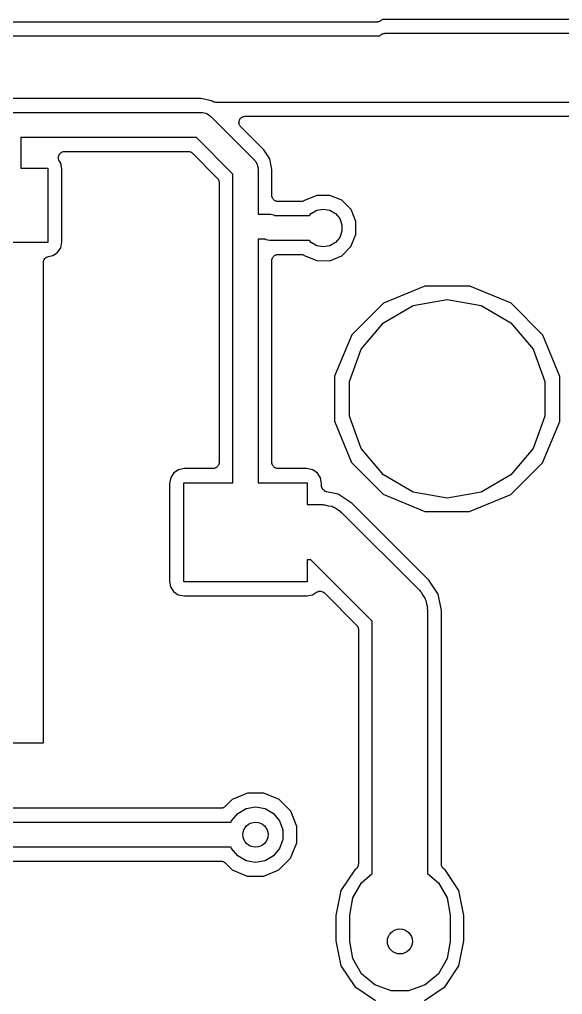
# Model space of a CAD drawing. Extents: x -5.1 to 32.6, y 0 to 32.2.
# Drawn here: x 14.53 to 20.02, y 5.13 to 14.99 of the extents above; entities that cross this region are included whole.
import ezdxf

# ---------------------------------------------------------------- set-up
doc = ezdxf.new("R2010")
doc.units = 0
doc.header["$MEASUREMENT"] = 0
doc.layers.add('BLACK', color=7, linetype='CONTINUOUS')

msp = doc.modelspace()

# ---------------------------------------------------------------- linework, layer by layer
at = {"layer": 'Black'}
for p, q in [((18.2055, 14.986), (18.1994, 14.9848)), ((25.3619, 14.986), (18.2055, 14.986)), ((18.1474, 14.9606), (13.2559, 14.9606)), ((18.1502, 14.9611), (18.1474, 14.9606)), ((18.1529, 14.9608), (18.1502, 14.9611)), ((18.1609, 14.963), (18.1529, 14.9608)), ((18.1691, 14.9644), (18.1609, 14.963)), ((18.1715, 14.9658), (18.1691, 14.9644)), ((18.1742, 14.9665), (18.1715, 14.9658)), ((18.181, 14.9713), (18.1742, 14.9665)), ((18.1882, 14.9755), (18.181, 14.9713)), ((18.19, 14.9776), (18.1882, 14.9755)), ((18.1923, 14.9792), (18.19, 14.9776)), ((18.1948, 14.9817), (18.1923, 14.9792)), ((18.1994, 14.9848), (18.1948, 14.9817)), ((12.9892, 14.8209), (18.1673, 14.8209)), ((18.1673, 14.8209), (18.1734, 14.8221)), ((18.1734, 14.8221), (18.178, 14.8252)), ((18.178, 14.8252), (18.1805, 14.8277)), ((18.1805, 14.8277), (18.1828, 14.8293)), ((18.1828, 14.8293), (18.1846, 14.8314)), ((18.1846, 14.8314), (18.1918, 14.8356)), ((18.1918, 14.8356), (18.1986, 14.8403)), ((18.1986, 14.8403), (18.2013, 14.8411)), ((18.2013, 14.8411), (18.2037, 14.8425)), ((18.2037, 14.8425), (18.2119, 14.8439)), ((18.2119, 14.8439), (18.2199, 14.8461)), ((18.2199, 14.8461), (18.2226, 14.8458)), ((18.2226, 14.8458), (18.2254, 14.8463)), ((18.2254, 14.8463), (24.757, 14.8463)), ((16.364, 14.1859), (12.6755, 14.1859)), ((16.4719, 14.1644), (16.364, 14.1859)), ((16.4808, 14.1585), (16.4719, 14.1644)), ((16.4878, 14.1554), (16.4808, 14.1585)), ((16.4943, 14.1516), (16.4878, 14.1554)), ((16.4978, 14.151), (16.4943, 14.1516)), ((16.501, 14.1496), (16.4978, 14.151)), ((16.5086, 14.1491), (16.501, 14.1496)), ((16.5161, 14.1478), (16.5086, 14.1491)), ((24.7241, 14.1478), (16.5161, 14.1478)), ((14.3891, 14.0462), (16.3703, 14.0462)), ((16.3703, 14.0462), (16.3758, 14.0452)), ((16.3758, 14.0452), (16.3814, 14.0457)), ((16.3814, 14.0457), (16.3974, 14.0414)), ((16.3974, 14.0414), (16.4137, 14.0385)), ((16.4137, 14.0385), (16.4186, 14.0357)), ((16.4186, 14.0357), (16.424, 14.0343)), ((16.424, 14.0343), (16.4376, 14.0248)), ((16.4376, 14.0248), (16.4519, 14.0165)), ((16.4519, 14.0165), (16.4555, 14.0122)), ((16.4555, 14.0122), (16.4601, 14.009)), ((16.4601, 14.009), (16.9046, 13.5645)), ((16.7755, 13.9966), (16.783, 14.0001)), ((16.783, 14.0001), (16.7902, 14.0043)), ((16.7902, 14.0043), (16.7929, 14.0048)), ((16.7929, 14.0048), (16.7954, 14.0059)), ((16.7954, 14.0059), (16.8037, 14.0067)), ((16.8037, 14.0067), (16.8119, 14.0081)), ((16.8119, 14.0081), (25.2721, 14.0081)), ((16.7486, 13.9391), (16.7493, 13.9473)), ((16.7493, 13.9364), (16.7486, 13.9391)), ((16.7493, 13.9556), (16.7503, 13.9582)), ((16.7493, 13.9473), (16.7493, 13.9556)), ((16.7493, 13.9336), (16.7493, 13.9364)), ((16.7522, 13.9258), (16.7493, 13.9336)), ((16.7503, 13.9582), (16.7505, 13.961)), ((16.7505, 13.961), (16.754, 13.9686)), ((16.7543, 13.9178), (16.7522, 13.9258)), ((16.754, 13.9686), (16.7569, 13.9764)), ((16.7559, 13.9155), (16.7543, 13.9178)), ((16.7569, 13.9128), (16.7559, 13.9155)), ((16.7569, 13.9764), (16.7587, 13.9785)), ((16.7622, 13.9065), (16.7569, 13.9128)), ((16.7587, 13.9785), (16.7599, 13.981)), ((16.7599, 13.981), (16.7657, 13.9869)), ((16.767, 13.8997), (16.7622, 13.9065)), ((16.7657, 13.9869), (16.7711, 13.9932)), ((16.7711, 13.9932), (16.7735, 13.9946)), ((16.7735, 13.9946), (16.7755, 13.9966)), ((16.999, 13.6677), (16.767, 13.8997)), ((16.3177, 13.7922), (14.5408, 13.7922)), ((14.5408, 13.7922), (14.5408, 13.6278)), ((16.6878, 13.4221), (16.3177, 13.7922)), ((14.5408, 13.6278), (14.5408, 13.4814)), ((14.9235, 13.6), (14.9267, 13.609)), ((14.9267, 13.609), (14.9296, 13.6181)), ((14.9296, 13.6181), (14.9305, 13.6193)), ((14.9305, 13.6193), (14.931, 13.6207)), ((14.931, 13.6207), (14.9372, 13.628)), ((14.9372, 13.628), (14.9429, 13.6356)), ((14.9429, 13.6356), (14.9442, 13.6365)), ((14.9442, 13.6365), (14.9452, 13.6376)), ((14.9452, 13.6376), (14.9535, 13.6424)), ((14.9535, 13.6424), (14.9615, 13.6476)), ((14.9615, 13.6476), (14.963, 13.6479)), ((14.963, 13.6479), (14.9643, 13.6487)), ((14.9643, 13.6487), (14.9737, 13.6503)), ((14.9737, 13.6503), (14.983, 13.6524)), ((14.983, 13.6524), (14.9845, 13.6522)), ((14.9845, 13.6522), (14.986, 13.6525)), ((14.986, 13.6525), (16.2335, 13.6525)), ((16.2335, 13.6525), (16.2363, 13.652)), ((16.2363, 13.652), (16.2391, 13.6523)), ((16.2391, 13.6523), (16.2471, 13.6501)), ((16.2471, 13.6501), (16.2552, 13.6487)), ((16.2552, 13.6487), (16.2577, 13.6473)), ((16.2577, 13.6473), (16.2604, 13.6465)), ((16.2604, 13.6465), (16.2672, 13.6418)), ((16.2672, 13.6418), (16.2743, 13.6376)), ((16.2743, 13.6376), (16.2761, 13.6355)), ((16.2761, 13.6355), (16.2784, 13.6339)), ((16.2784, 13.6339), (16.5295, 13.3828)), ((17.06, 13.5763), (16.999, 13.6677)), ((14.923, 13.597), (14.9235, 13.5985)), ((14.9235, 13.5875), (14.923, 13.597)), ((14.9235, 13.5985), (14.9235, 13.6)), ((14.9235, 13.578), (14.9235, 13.5875)), ((14.924, 13.5765), (14.9235, 13.578)), ((14.9241, 13.575), (14.924, 13.5765)), ((14.9278, 13.5662), (14.9241, 13.575)), ((14.931, 13.5572), (14.9278, 13.5662)), ((14.932, 13.5561), (14.931, 13.5572)), ((14.9326, 13.5546), (14.932, 13.5561)), ((14.9467, 13.5328), (14.9326, 13.5546)), ((14.9575, 13.4755), (14.9467, 13.5328)), ((16.9046, 13.5645), (16.9078, 13.5599)), ((16.9078, 13.5599), (16.9121, 13.5563)), ((16.9121, 13.5563), (16.9204, 13.542)), ((16.9204, 13.542), (16.9299, 13.5284)), ((16.9299, 13.5284), (16.9313, 13.523)), ((16.9313, 13.523), (16.9341, 13.5181)), ((16.9341, 13.5181), (16.937, 13.5018)), ((17.0815, 13.4684), (17.06, 13.5763)), ((14.5408, 13.4814), (14.8138, 13.4814)), ((14.8138, 13.4814), (14.8138, 12.7314)), ((14.9575, 12.7378), (14.9575, 13.4755)), ((16.6878, 12.8905), (16.6878, 13.4221)), ((16.937, 13.5018), (16.9413, 13.4858)), ((16.9413, 13.4858), (16.9408, 13.4802)), ((16.9408, 13.4802), (16.9418, 13.4747)), ((16.9418, 13.4747), (16.9418, 13.0175)), ((17.0815, 13.208), (17.0815, 13.4684)), ((16.5295, 13.3828), (16.5311, 13.3805)), ((16.5311, 13.3805), (16.5332, 13.3787)), ((16.5332, 13.3787), (16.5374, 13.3716)), ((16.5374, 13.3716), (16.5421, 13.3648)), ((16.5421, 13.3648), (16.5429, 13.3621)), ((16.5429, 13.3621), (16.5443, 13.3596)), ((16.5443, 13.3596), (16.5457, 13.3515)), ((16.5457, 13.3515), (16.5479, 13.3435)), ((16.5479, 13.3435), (16.5476, 13.3407)), ((16.5476, 13.3407), (16.5481, 13.3379)), ((16.5481, 13.3379), (16.5481, 10.5083)), ((17.0825, 13.2025), (17.0815, 13.208)), ((17.0825, 13.197), (17.0825, 13.2025)), ((17.0844, 13.1918), (17.0825, 13.197)), ((17.0853, 13.1863), (17.0844, 13.1918)), ((17.0881, 13.1815), (17.0853, 13.1863)), ((17.09, 13.1762), (17.0881, 13.1815)), ((17.0936, 13.172), (17.09, 13.1762)), ((17.0964, 13.1672), (17.0936, 13.172)), ((17.1006, 13.1636), (17.0964, 13.1672)), ((17.1042, 13.1594), (17.1006, 13.1636)), ((17.109, 13.1566), (17.1042, 13.1594)), ((17.1133, 13.153), (17.109, 13.1566)), ((17.1185, 13.1511), (17.1133, 13.153)), ((17.1233, 13.1483), (17.1185, 13.1511)), ((17.1288, 13.1474), (17.1233, 13.1483)), ((17.134, 13.1455), (17.1288, 13.1474)), ((17.1395, 13.1455), (17.134, 13.1455)), ((17.145, 13.1445), (17.1395, 13.1455)), ((17.3757, 13.1445), (17.145, 13.1445)), ((17.3784, 13.145), (17.3757, 13.1445)), ((17.3812, 13.1447), (17.3784, 13.145)), ((17.3892, 13.1469), (17.3812, 13.1447)), ((17.3974, 13.1483), (17.3892, 13.1469)), ((17.3998, 13.1497), (17.3974, 13.1483)), ((17.4025, 13.1504), (17.3998, 13.1497)), ((17.4093, 13.1552), (17.4025, 13.1504)), ((17.4105, 13.1559), (17.4093, 13.1552)), ((17.5368, 13.2081), (17.4105, 13.1559)), ((17.6682, 13.2079), (17.5368, 13.2081)), ((17.7895, 13.1576), (17.6682, 13.2079)), ((17.8823, 13.0646), (17.7895, 13.1576)), ((16.9418, 13.0175), (17.0561, 13.0175)), ((17.0561, 13.0175), (17.0616, 13.0165)), ((17.0616, 13.0165), (17.0672, 13.017)), ((17.0672, 13.017), (17.0832, 13.0127)), ((17.4629, 13.0048), (17.4793, 13.0243)), ((17.4793, 13.0243), (17.5368, 13.0575)), ((17.5368, 13.0575), (17.6022, 13.069)), ((17.6022, 13.069), (17.6676, 13.0575)), ((17.6676, 13.0575), (17.7251, 13.0243)), ((17.7251, 13.0243), (17.7678, 12.9734)), ((17.9325, 12.9432), (17.8823, 13.0646)), ((17.0832, 13.0127), (17.0995, 13.0098)), ((17.0995, 13.0098), (17.1044, 13.007)), ((17.1044, 13.007), (17.1098, 13.0056)), ((17.1098, 13.0056), (17.1109, 13.0048)), ((17.1109, 13.0048), (17.4629, 13.0048)), ((17.7678, 12.9734), (17.7905, 12.911)), ((17.9323, 12.8118), (17.9325, 12.9432)), ((16.6878, 10.3011), (16.6878, 12.8905)), ((17.7905, 12.8446), (17.7678, 12.7822)), ((17.7905, 12.911), (17.7905, 12.8446)), ((14.8138, 12.7314), (14.0138, 12.7314)), ((14.945, 12.676), (14.9575, 12.7378)), ((17.014, 12.7635), (16.9418, 12.7635)), ((16.9418, 12.7635), (16.9418, 10.3011)), ((17.0151, 12.7627), (17.014, 12.7635)), ((17.0205, 12.7613), (17.0151, 12.7627)), ((17.0254, 12.7585), (17.0205, 12.7613)), ((17.0417, 12.7556), (17.0254, 12.7585)), ((17.0577, 12.7513), (17.0417, 12.7556)), ((17.0633, 12.7518), (17.0577, 12.7513)), ((17.0688, 12.7508), (17.0633, 12.7518)), ((17.4629, 12.7508), (17.0688, 12.7508)), ((17.4793, 12.7313), (17.4629, 12.7508)), ((17.5368, 12.6981), (17.4793, 12.7313)), ((17.7251, 12.7313), (17.6676, 12.6981)), ((17.7678, 12.7822), (17.7251, 12.7313)), ((17.882, 12.6905), (17.9323, 12.8118)), ((14.8652, 12.5985), (14.9131, 12.6293)), ((14.9131, 12.6293), (14.945, 12.676)), ((17.6022, 12.6866), (17.5368, 12.6981)), ((17.6676, 12.6981), (17.6022, 12.6866)), ((17.789, 12.5977), (17.882, 12.6905)), ((14.7701, 12.5279), (14.7719, 12.5384)), ((14.7701, 7.67672), (14.7701, 12.5279)), ((14.7719, 12.5384), (14.7737, 12.549)), ((14.7737, 12.549), (14.7739, 12.5493)), ((14.7739, 12.5497), (14.7793, 12.5589)), ((14.7739, 12.5493), (14.7739, 12.5497)), ((14.7793, 12.5589), (14.7845, 12.5682)), ((14.7845, 12.5682), (14.7848, 12.5684)), ((14.7848, 12.5684), (14.785, 12.5688)), ((14.785, 12.5688), (14.7932, 12.5757)), ((14.7932, 12.5757), (14.8012, 12.5826)), ((14.8012, 12.5826), (14.8016, 12.5827)), ((14.8016, 12.5827), (14.8018, 12.5829)), ((14.8018, 12.5829), (14.8119, 12.5866)), ((14.8119, 12.5866), (14.8219, 12.5904)), ((14.8219, 12.5904), (14.8652, 12.5985)), ((17.0815, 12.5476), (17.0825, 12.5531)), ((17.0815, 10.9123), (17.0815, 12.5476)), ((17.0825, 12.5586), (17.0844, 12.5638)), ((17.0825, 12.5531), (17.0825, 12.5586)), ((17.0844, 12.5638), (17.0853, 12.5693)), ((17.0853, 12.5693), (17.0881, 12.5741)), ((17.0881, 12.5741), (17.09, 12.5793)), ((17.09, 12.5793), (17.0936, 12.5836)), ((17.0936, 12.5836), (17.0964, 12.5884)), ((17.0964, 12.5884), (17.1006, 12.592)), ((17.1006, 12.592), (17.1042, 12.5962)), ((17.1042, 12.5962), (17.109, 12.599)), ((17.109, 12.599), (17.1133, 12.6026)), ((17.1133, 12.6026), (17.1185, 12.6045)), ((17.1185, 12.6045), (17.1233, 12.6073)), ((17.1233, 12.6073), (17.1288, 12.6082)), ((17.1288, 12.6082), (17.134, 12.6101)), ((17.134, 12.6101), (17.1395, 12.6101)), ((17.1395, 12.6101), (17.145, 12.6111)), ((17.145, 12.6111), (17.3755, 12.6111)), ((17.3755, 12.6111), (17.3783, 12.6106)), ((17.3783, 12.6106), (17.3811, 12.6109)), ((17.3811, 12.6109), (17.3891, 12.6087)), ((17.3891, 12.6087), (17.3973, 12.6073)), ((17.3973, 12.6073), (17.3997, 12.6059)), ((17.3997, 12.6059), (17.4024, 12.6051)), ((17.4024, 12.6051), (17.4091, 12.6005)), ((17.4091, 12.6005), (17.5362, 12.5477)), ((17.5362, 12.5477), (17.6676, 12.5475)), ((17.6676, 12.5475), (17.789, 12.5977)), ((18.6296, 12.2905), (18.2106, 12.1174)), ((19.083, 12.2901), (18.6296, 12.2905)), ((19.5017, 12.1162), (19.083, 12.2901)), ((18.512, 12.0939), (18.8553, 12.1544)), ((18.8553, 12.1544), (19.1986, 12.0939)), ((18.2106, 12.1174), (17.8897, 11.797)), ((18.2101, 11.9196), (18.512, 12.0939)), ((19.1986, 12.0939), (19.5005, 11.9196)), ((19.8221, 11.7953), (19.5017, 12.1162)), ((17.986, 11.6525), (18.2101, 11.9196)), ((19.5005, 11.9196), (19.7246, 11.6525)), ((17.8897, 11.797), (17.7158, 11.3783)), ((19.9952, 11.3763), (19.8221, 11.7953)), ((17.8667, 11.3249), (17.986, 11.6525)), ((19.7246, 11.6525), (19.8439, 11.3249)), ((17.7158, 11.3783), (17.7154, 10.9249)), ((19.9948, 10.9229), (19.9952, 11.3763)), ((17.8667, 10.9763), (17.8667, 11.3249)), ((19.8439, 11.3249), (19.8439, 10.9763)), ((17.986, 10.6487), (17.8667, 10.9763)), ((19.8439, 10.9763), (19.7246, 10.6487)), ((17.0815, 10.5083), (17.0815, 10.9123)), ((17.7154, 10.9249), (17.8885, 10.5059)), ((19.8209, 10.5042), (19.9948, 10.9229)), ((18.2101, 10.3816), (17.986, 10.6487)), ((19.7246, 10.6487), (19.5005, 10.3816)), ((16.5111, 10.4514), (16.5063, 10.4486)), ((16.5163, 10.4533), (16.5111, 10.4514)), ((16.5206, 10.4569), (16.5163, 10.4533)), ((16.5254, 10.4596), (16.5206, 10.4569)), ((16.529, 10.4639), (16.5254, 10.4596)), ((16.5332, 10.4675), (16.529, 10.4639)), ((16.536, 10.4723), (16.5332, 10.4675)), ((16.5396, 10.4765), (16.536, 10.4723)), ((16.5415, 10.4818), (16.5396, 10.4765)), ((16.5443, 10.4866), (16.5415, 10.4818)), ((16.5452, 10.492), (16.5443, 10.4866)), ((16.5471, 10.4973), (16.5452, 10.492)), ((16.5481, 10.5083), (16.5471, 10.5028)), ((16.5471, 10.5028), (16.5471, 10.4973)), ((17.0825, 10.5028), (17.0815, 10.5083)), ((17.0825, 10.4973), (17.0825, 10.5028)), ((17.0844, 10.492), (17.0825, 10.4973)), ((17.0853, 10.4866), (17.0844, 10.492)), ((17.0881, 10.4818), (17.0853, 10.4866)), ((17.09, 10.4765), (17.0881, 10.4818)), ((17.0936, 10.4723), (17.09, 10.4765)), ((17.0964, 10.4675), (17.0936, 10.4723)), ((17.1006, 10.4639), (17.0964, 10.4675)), ((17.1042, 10.4596), (17.1006, 10.4639)), ((17.109, 10.4569), (17.1042, 10.4596)), ((17.1133, 10.4533), (17.109, 10.4569)), ((17.1185, 10.4514), (17.1133, 10.4533)), ((17.1233, 10.4486), (17.1185, 10.4514)), ((17.8885, 10.5059), (18.2089, 10.185)), ((19.5, 10.1838), (19.8209, 10.5042)), ((16.0586, 10.3565), (16.0461, 10.2947)), ((16.0905, 10.4032), (16.0586, 10.3565)), ((16.1384, 10.434), (16.0905, 10.4032)), ((16.1957, 10.4448), (16.1384, 10.434)), ((16.4846, 10.4448), (16.1957, 10.4448)), ((16.4901, 10.4457), (16.4846, 10.4448)), ((16.4956, 10.4457), (16.4901, 10.4457)), ((16.5008, 10.4476), (16.4956, 10.4457)), ((16.5063, 10.4486), (16.5008, 10.4476)), ((17.1288, 10.4476), (17.1233, 10.4486)), ((17.134, 10.4457), (17.1288, 10.4476)), ((17.1395, 10.4457), (17.134, 10.4457)), ((17.145, 10.4448), (17.1395, 10.4457)), ((17.4334, 10.4448), (17.145, 10.4448)), ((17.4952, 10.4323), (17.4334, 10.4448)), ((17.5419, 10.4004), (17.4952, 10.4323)), ((17.5727, 10.3525), (17.5419, 10.4004)), ((17.5835, 10.2952), (17.5727, 10.3525)), ((18.512, 10.2073), (18.2101, 10.3816)), ((19.5005, 10.3816), (19.1986, 10.2073)), ((16.0461, 10.2947), (16.0461, 9.30702)), ((16.1898, 9.3011), (16.1898, 10.3011)), ((16.1898, 10.3011), (16.6878, 10.3011)), ((16.9418, 10.3011), (17.4398, 10.3011)), ((17.4398, 10.3011), (17.4398, 10.0805)), ((17.5835, 10.2729), (17.5835, 10.2952)), ((17.5853, 10.2627), (17.5835, 10.2729)), ((17.5868, 10.2525), (17.5853, 10.2627)), ((17.5872, 10.2519), (17.5868, 10.2525)), ((17.5873, 10.2512), (17.5872, 10.2519)), ((17.5925, 10.2423), (17.5873, 10.2512)), ((17.5975, 10.2332), (17.5925, 10.2423)), ((17.598, 10.2327), (17.5975, 10.2332)), ((17.5983, 10.2321), (17.598, 10.2327)), ((17.6063, 10.2254), (17.5983, 10.2321)), ((17.614, 10.2186), (17.6063, 10.2254)), ((17.6147, 10.2184), (17.614, 10.2186)), ((17.6152, 10.2179), (17.6147, 10.2184)), ((17.625, 10.2144), (17.6152, 10.2179)), ((17.6346, 10.2106), (17.625, 10.2144)), ((17.7527, 10.1871), (17.6346, 10.2106)), ((17.8936, 10.093), (17.7527, 10.1871)), ((18.2089, 10.185), (18.6276, 10.0111)), ((18.8553, 10.1468), (18.512, 10.2073)), ((19.1986, 10.2073), (18.8553, 10.1468)), ((19.081, 10.0107), (19.5, 10.1838)), ((17.4398, 10.0805), (17.5928, 10.0805)), ((17.5928, 10.0805), (17.6049, 10.0784)), ((17.6049, 10.0784), (17.6172, 10.0794)), ((17.6172, 10.0794), (17.6524, 10.07)), ((17.6524, 10.07), (17.6884, 10.0636)), ((17.6884, 10.0636), (17.699, 10.0575)), ((17.699, 10.0575), (17.7109, 10.0543)), ((18.6688, 9.31777), (17.8936, 10.093)), ((17.7109, 10.0543), (17.7408, 10.0334)), ((17.7408, 10.0334), (17.7724, 10.0151)), ((17.7724, 10.0151), (17.7803, 10.0057)), ((17.7803, 10.0057), (17.7904, 9.99867)), ((17.7904, 9.99867), (18.5745, 9.21457)), ((18.6276, 10.0111), (19.081, 10.0107)), ((17.4771, 9.5217), (17.4398, 9.5217)), ((17.4398, 9.5217), (17.4398, 9.3011)), ((18.0975, 8.90127), (17.4771, 9.5217)), ((16.0461, 9.30702), (16.0569, 9.24973)), ((17.4398, 9.3011), (16.1898, 9.3011)), ((18.7629, 9.17691), (18.6688, 9.31777)), ((16.0569, 9.24973), (16.0877, 9.20181)), ((16.0877, 9.20181), (16.1344, 9.16993)), ((16.1344, 9.16993), (16.1962, 9.15742)), ((17.4912, 9.1682), (17.5344, 9.19603)), ((17.5344, 9.19603), (17.5434, 9.19981)), ((17.5434, 9.19981), (17.5523, 9.20396)), ((17.5523, 9.20396), (17.5536, 9.20407)), ((17.5536, 9.20407), (17.5547, 9.20456)), ((17.5547, 9.20456), (17.5645, 9.20503)), ((17.5645, 9.20503), (17.5743, 9.20588)), ((17.5743, 9.20588), (17.5755, 9.20556)), ((17.5755, 9.20556), (17.5768, 9.20562)), ((17.5768, 9.20562), (17.5862, 9.20271)), ((17.5862, 9.20271), (17.5956, 9.20018)), ((17.5956, 9.20018), (17.5966, 9.19946)), ((17.5966, 9.19946), (17.5978, 9.19908)), ((17.5978, 9.19908), (17.6057, 9.19314)), ((17.6057, 9.19314), (17.6137, 9.18753)), ((17.6137, 9.18753), (17.9392, 8.862)), ((18.5745, 9.21457), (18.5815, 9.2045)), ((18.5815, 9.2045), (18.5909, 9.1966)), ((18.5909, 9.1966), (18.6092, 9.16498)), ((18.796, 9.01075), (18.7629, 9.17691)), ((16.1962, 9.15742), (17.4339, 9.15742)), ((17.4339, 9.15742), (17.4912, 9.1682)), ((18.6092, 9.16498), (18.6301, 9.13508)), ((18.6301, 9.13508), (18.6333, 9.12321)), ((18.6333, 9.12321), (18.6395, 9.11256)), ((18.6395, 9.11256), (18.6458, 9.07661)), ((18.6458, 9.07661), (18.6552, 9.04135)), ((18.6552, 9.04135), (18.6542, 9.0291)), ((18.6542, 9.0291), (18.6563, 9.017)), ((18.6563, 9.017), (18.6563, 6.34953)), ((18.796, 6.44735), (18.796, 9.01075)), ((18.0975, 6.34953), (18.0975, 8.90127)), ((17.9392, 8.862), (17.9408, 8.85971)), ((17.9408, 8.85971), (17.9429, 8.85792)), ((17.9429, 8.85792), (17.9471, 8.85073)), ((17.9471, 8.85073), (17.9519, 8.84394)), ((17.9519, 8.84394), (17.9526, 8.84124)), ((17.9526, 8.84124), (17.954, 8.83882)), ((17.954, 8.83882), (17.9554, 8.83065)), ((17.9554, 8.83065), (17.9576, 8.82264)), ((17.9576, 8.82264), (17.9573, 8.81985)), ((17.9573, 8.81985), (17.9578, 8.8171)), ((17.9578, 8.8171), (17.9578, 6.44735)), ((8.50287, 7.6708), (14.7637, 7.6708)), ((14.7637, 7.6708), (14.7692, 7.67191)), ((14.7692, 7.67191), (14.7701, 7.67672)), ((16.6793, 7.0992), (16.6089, 7.02896)), ((16.8334, 7.16287), (16.6793, 7.0992)), ((17.0001, 7.16273), (16.8334, 7.16287)), ((17.1541, 7.09879), (17.0001, 7.16273)), ((17.2719, 6.98079), (17.1541, 7.09879)), ((16.5641, 7.0104), (8.76007, 7.0104)), ((16.5668, 7.01088), (16.5641, 7.0104)), ((16.5696, 7.01064), (16.5668, 7.01088)), ((16.5776, 7.01278), (16.5696, 7.01064)), ((16.5858, 7.01423), (16.5776, 7.01278)), ((16.5882, 7.01561), (16.5858, 7.01423)), ((16.5909, 7.01633), (16.5882, 7.01561)), ((16.5977, 7.02109), (16.5909, 7.01633)), ((16.6049, 7.02526), (16.5977, 7.02109)), ((16.6067, 7.02738), (16.6049, 7.02526)), ((16.6089, 7.02896), (16.6067, 7.02738)), ((16.7361, 6.95855), (16.8205, 7.00725)), ((16.8205, 7.00725), (16.9164, 7.02417)), ((16.9164, 7.02417), (17.0123, 7.00725)), ((17.0123, 7.00725), (17.0967, 6.95855)), ((16.6735, 6.88393), (16.7361, 6.95855)), ((17.0967, 6.95855), (17.1593, 6.88393)), ((17.3356, 6.8267), (17.2719, 6.98079)), ((8.67591, 6.8707), (16.6687, 6.8707)), ((16.6687, 6.8707), (16.6735, 6.88393)), ((17.1593, 6.88393), (17.1926, 6.7924)), ((17.3354, 6.65997), (17.3356, 6.8267)), ((17.1926, 6.7924), (17.1926, 6.695)), ((16.6687, 6.6167), (8.6233, 6.6167)), ((16.6735, 6.60347), (16.6687, 6.6167)), ((17.1926, 6.695), (17.1593, 6.60347)), ((17.2715, 6.50599), (17.3354, 6.65997)), ((16.7361, 6.52885), (16.6735, 6.60347)), ((16.8205, 6.48015), (16.7361, 6.52885)), ((17.0967, 6.52885), (17.0123, 6.48015)), ((17.1593, 6.60347), (17.0967, 6.52885)), ((8.62955, 6.477), (16.5641, 6.477)), ((16.5641, 6.477), (16.5669, 6.47651)), ((16.5669, 6.47651), (16.5697, 6.47675)), ((16.5697, 6.47675), (16.5777, 6.4746)), ((16.5777, 6.4746), (16.5858, 6.47317)), ((16.5858, 6.47317), (16.5883, 6.47176)), ((16.5883, 6.47176), (16.591, 6.47103)), ((16.591, 6.47103), (16.5978, 6.46628)), ((16.5978, 6.46628), (16.6049, 6.46214)), ((16.6049, 6.46214), (16.6068, 6.45998)), ((16.6068, 6.45998), (16.6091, 6.45836)), ((16.6091, 6.45836), (16.6787, 6.38861)), ((16.9164, 6.46323), (16.8205, 6.48015)), ((17.0123, 6.48015), (16.9164, 6.46323)), ((17.1535, 6.3882), (17.2715, 6.50599)), ((17.944, 6.40836), (17.9429, 6.40654)), ((17.9455, 6.40981), (17.944, 6.40836)), ((17.9495, 6.41785), (17.9455, 6.40981)), ((17.954, 6.42564), (17.9495, 6.41785)), ((17.9543, 6.4277), (17.954, 6.42564)), ((17.9553, 6.42958), (17.9543, 6.4277)), ((17.9562, 6.43851), (17.9553, 6.42958)), ((17.9578, 6.44735), (17.9562, 6.43851)), ((18.7976, 6.43851), (18.796, 6.44735)), ((18.7985, 6.42958), (18.7976, 6.43851)), ((18.7995, 6.4277), (18.7985, 6.42958)), ((18.7998, 6.42564), (18.7995, 6.4277)), ((18.8043, 6.41786), (18.7998, 6.42564)), ((18.8083, 6.40981), (18.8043, 6.41786)), ((18.8098, 6.40836), (18.8083, 6.40981)), ((18.8109, 6.40654), (18.8098, 6.40836)), ((16.6787, 6.38861), (16.8327, 6.32467)), ((16.8327, 6.32467), (16.9994, 6.32453)), ((16.9994, 6.32453), (17.1535, 6.3882)), ((17.9198, 6.38801), (17.7797, 6.17829)), ((17.9296, 6.39455), (17.9198, 6.38801)), ((17.9361, 6.40076), (17.9296, 6.39455)), ((17.9429, 6.40654), (17.9361, 6.40076)), ((17.9877, 6.25744), (18.0975, 6.34953)), ((18.6563, 6.34953), (18.7661, 6.25744)), ((18.8177, 6.40076), (18.8109, 6.40654)), ((18.8242, 6.39456), (18.8177, 6.40076)), ((18.834, 6.38801), (18.8242, 6.39456)), ((18.9741, 6.17829), (18.834, 6.38801)), ((17.8995, 6.10465), (17.9877, 6.25744)), ((18.7661, 6.25744), (18.8543, 6.10465)), ((17.7797, 6.17829), (17.7292, 5.92464)), ((19.0246, 5.92464), (18.9741, 6.17829)), ((17.8689, 5.9309), (17.8995, 6.10465)), ((18.8543, 6.10465), (18.8849, 5.9309)), ((17.7292, 5.92464), (17.7292, 5.67045)), ((17.8689, 5.6642), (17.8689, 5.9309)), ((18.8849, 5.9309), (18.8849, 5.6642)), ((19.0246, 5.67045), (19.0246, 5.92464)), ((17.7292, 5.67045), (17.7797, 5.41681)), ((17.8995, 5.49045), (17.8689, 5.6642)), ((18.8849, 5.6642), (18.8543, 5.49045)), ((18.9741, 5.41681), (19.0246, 5.67045)), ((17.9877, 5.33766), (17.8995, 5.49045)), ((18.8543, 5.49045), (18.7661, 5.33766)), ((17.7797, 5.41681), (17.9198, 5.20709)), ((18.1229, 5.22426), (17.9877, 5.33766)), ((18.7661, 5.33766), (18.6309, 5.22426)), ((18.834, 5.20709), (18.9741, 5.41681)), ((17.9198, 5.20709), (18.1295, 5.06695)), ((18.2887, 5.16392), (18.1229, 5.22426)), ((18.4651, 5.16392), (18.2887, 5.16392)), ((18.6309, 5.22426), (18.4651, 5.16392)), ((18.6243, 5.06695), (18.834, 5.20709))]:
    msp.add_line(p, q, dxfattribs=at)
for centre in [(16.9164, 6.7437), (18.3769, 5.6642)]:
    msp.add_circle(centre, 0.127, dxfattribs=at)

doc.saveas('drawing.dxf')
